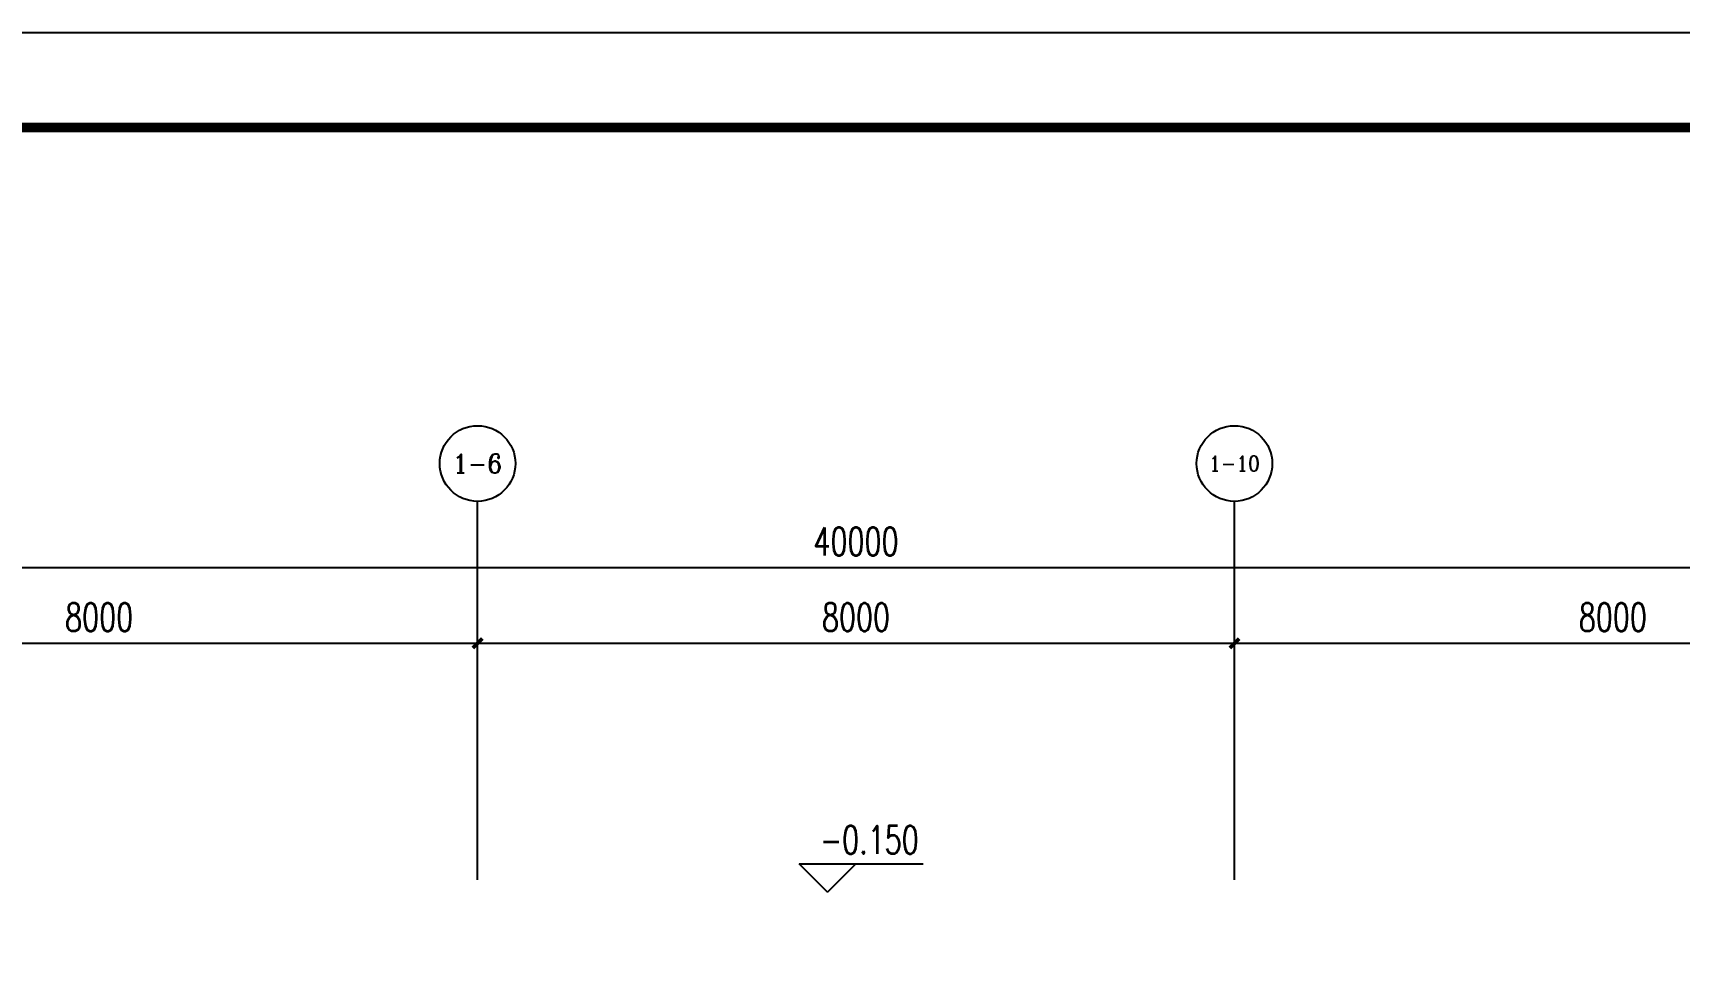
# Model space of a CAD drawing. Extents: x -6243262 to 3079315, y -2914302 to 172723.
# Drawn here: x -2034506 to -2017106, y -862326 to -852580 of the extents above; entities that cross this region are included whole.
import ezdxf
from ezdxf.enums import TextEntityAlignment as Align

# ---------------------------------------------------------------- set-up
doc = ezdxf.new("R2010")
doc.units = 0
doc.header["$LTSCALE"] = 1000
for name, color, linetype in [('AXIS', 3, 'Continuous'), ('AXIS_TEXT', 7, 'Continuous'), ('DIM_ELEV', 3, 'Continuous'), ('PUB_TITLE', 4, 'Continuous')]:
    doc.layers.add(name, color=color, linetype=linetype)
doc.styles.add('_TCH_AXIS', font='COMPLEX', dxfattribs={"bigfont": 'GBCBIG'})
doc.styles.add('_TCH_DIM', font='SIMPLEX', dxfattribs={"bigfont": 'GBCBIG'})
doc.styles.add('_TCH_DIM_T3', font='SIMPLEX', dxfattribs={"width": 0.705882, "bigfont": 'GBCBIG'})
doc.styles.add('COMPLEX', font='COMPLEX')
doc.dimstyles.new('_TCH_ARCH&&100', dxfattribs={"dimtxt": 297.5, "dimasz": 100, "dimexe": 250, "dimexo": 300, "dimgap": 126.25, "dimtad": 1, "dimdec": 0, "dimzin": 0, "dimdsep": 46, "dimtxsty": '_TCH_DIM_T3', "dimblk": 'ARCHTICK', "dimcen": 0.09, "dimclrt": 7, "dimazin": 2, "dimtfac": 1, "dimtdec": 0, "dimtix": 1, "dimtmove": 2, "dimatfit": 3, "dimfxl": 0, "dimtolj": 1, "dimtzin": 0, "dimarcsym": 0})

# ---------------------------------------------------------------- blocks, each defined once
blk = doc.blocks.new('_AXISO')
at = {"color": 0}
blk.add_circle((0, 0), 0.5, dxfattribs=at)
at = {"layer": 'AXIS_TEXT', "color": 0, "style": 'COMPLEX', "width": 1.041667}
blk.add_attdef('A', text='', height=0.56, dxfattribs=at).set_placement((-0.25, -0.28), (0.25, -0.28), align=Align.FIT)
blk = doc.blocks.new('_ArchTick')
at = {"color": 0, "linetype": 'ByBlock', "const_width": 0.4}
blk.add_lwpolyline([(-0.5, -0.5), (0.5, 0.5)], dxfattribs=at)
blk = doc.blocks.new('*D68')
at = {"layer": 'AXIS', "color": 0, "lineweight": -2, "transparency": 16777216}
for p, q in [((1297695, -767052), (1297695, -763802)), ((1337695, -767052), (1337695, -763802)), ((1297695, -764052), (1337695, -764052))]:
    blk.add_line(p, q, dxfattribs=at)
at = {"layer": 'Defpoints', "color": 0, "transparency": 16777216}
for p in [(1337695, -764052), (1297695, -767352), (1337695, -767352)]:
    blk.add_point(p, dxfattribs=at)
at = {"layer": 'AXIS', "color": 0, "lineweight": -2, "transparency": 16777216, "xscale": 100, "yscale": 100, "zscale": 100, "rotation": 180}
blk.add_blockref('_ArchTick', (1297695, -764052), dxfattribs=at)
at = {"layer": 'AXIS', "color": 0, "lineweight": -2, "transparency": 16777216, "xscale": 100, "yscale": 100, "zscale": 100}
blk.add_blockref('_ArchTick', (1337695, -764052), dxfattribs=at)
at = {"layer": 'AXIS', "color": 7, "transparency": 16777216, "insert": (1317695, -763777), "char_height": 297.5, "attachment_point": 5, "style": '_TCH_DIM_T3'}
blk.add_mtext('\\A1;40000', dxfattribs=at)
blk = doc.blocks.new('*D70')
at = {"layer": 'AXIS', "color": 0, "lineweight": -2, "transparency": 16777216}
for p, q in [((1321695, -767052), (1321695, -764602)), ((1329695, -767052), (1329695, -764602)), ((1321695, -764852), (1329695, -764852))]:
    blk.add_line(p, q, dxfattribs=at)
at = {"layer": 'Defpoints', "color": 0, "transparency": 16777216}
for p in [(1329695, -764852), (1321695, -767352), (1329695, -767352)]:
    blk.add_point(p, dxfattribs=at)
at = {"layer": 'AXIS', "color": 0, "lineweight": -2, "transparency": 16777216, "xscale": 100, "yscale": 100, "zscale": 100, "rotation": 180}
blk.add_blockref('_ArchTick', (1321695, -764852), dxfattribs=at)
at = {"layer": 'AXIS', "color": 0, "lineweight": -2, "transparency": 16777216, "xscale": 100, "yscale": 100, "zscale": 100}
blk.add_blockref('_ArchTick', (1329695, -764852), dxfattribs=at)
at = {"layer": 'AXIS', "color": 7, "transparency": 16777216, "insert": (1325695, -764577), "char_height": 297.5, "attachment_point": 5, "style": '_TCH_DIM_T3'}
blk.add_mtext('\\A1;8000', dxfattribs=at)
blk = doc.blocks.new('*D71')
at = {"layer": 'AXIS', "color": 0, "lineweight": -2, "transparency": 16777216}
for p, q in [((1313695, -767052), (1313695, -764602)), ((1321695, -767052), (1321695, -764602)), ((1313695, -764852), (1321695, -764852))]:
    blk.add_line(p, q, dxfattribs=at)
at = {"layer": 'Defpoints', "color": 0, "transparency": 16777216}
for p in [(1321695, -764852), (1313695, -767352), (1321695, -767352)]:
    blk.add_point(p, dxfattribs=at)
at = {"layer": 'AXIS', "color": 0, "lineweight": -2, "transparency": 16777216, "xscale": 100, "yscale": 100, "zscale": 100, "rotation": 180}
blk.add_blockref('_ArchTick', (1313695, -764852), dxfattribs=at)
at = {"layer": 'AXIS', "color": 0, "lineweight": -2, "transparency": 16777216, "xscale": 100, "yscale": 100, "zscale": 100}
blk.add_blockref('_ArchTick', (1321695, -764852), dxfattribs=at)
at = {"layer": 'AXIS', "color": 7, "transparency": 16777216, "insert": (1317695, -764577), "char_height": 297.5, "attachment_point": 5, "style": '_TCH_DIM_T3'}
blk.add_mtext('\\A1;8000', dxfattribs=at)
blk = doc.blocks.new('*D72')
at = {"layer": 'AXIS', "color": 0, "lineweight": -2, "transparency": 16777216}
for p, q in [((1305695, -767052), (1305695, -764602)), ((1313695, -767052), (1313695, -764602)), ((1305695, -764852), (1313695, -764852))]:
    blk.add_line(p, q, dxfattribs=at)
at = {"layer": 'Defpoints', "color": 0, "transparency": 16777216}
for p in [(1313695, -764852), (1305695, -767352), (1313695, -767352)]:
    blk.add_point(p, dxfattribs=at)
at = {"layer": 'AXIS', "color": 0, "lineweight": -2, "transparency": 16777216, "xscale": 100, "yscale": 100, "zscale": 100, "rotation": 180}
blk.add_blockref('_ArchTick', (1305695, -764852), dxfattribs=at)
at = {"layer": 'AXIS', "color": 0, "lineweight": -2, "transparency": 16777216, "xscale": 100, "yscale": 100, "zscale": 100}
blk.add_blockref('_ArchTick', (1313695, -764852), dxfattribs=at)
at = {"layer": 'AXIS', "color": 7, "transparency": 16777216, "insert": (1309695, -764577), "char_height": 297.5, "attachment_point": 5, "style": '_TCH_DIM_T3'}
blk.add_mtext('\\A1;8000', dxfattribs=at)
blk = doc.blocks.new('11')
at = {"layer": 'AXIS', "color": 8}
for p, q in [((1313695.1, -767352.2), (1313695.1, -763352.2)), ((1321695.1, -767352.2), (1321695.1, -763352.2))]:
    blk.add_line(p, q, dxfattribs=at)
at = {"layer": 'DIM_ELEV', "color": 8}
for p, q in [((1317394.5, -767483.6), (1317094.5, -767183.6)), ((1317094.5, -767183.6), (1318404.3, -767183.6)), ((1317394.5, -767483.6), (1317694.5, -767183.6))]:
    blk.add_line(p, q, dxfattribs=at)
at = {"layer": 'AXIS', "color": 8}
ref = blk.add_blockref('_AXISO', (1313695.1, -762952.2), dxfattribs=dict(at, xscale=800, yscale=800, zscale=800))
ref.add_attrib('A', '1-6', dxfattribs={"layer": 'AXIS_TEXT', "height": 199.75, "style": '_TCH_AXIS'}).set_placement((1313433.5, -763052.1), (1313956.7, -763052.1), align=Align.FIT)
ref = blk.add_blockref('_AXISO', (1321695.1, -762952.2), dxfattribs=dict(at, xscale=800, yscale=800, zscale=800))
ref.add_attrib('A', '1-10', dxfattribs={"layer": 'AXIS_TEXT', "height": 160.91, "style": '_TCH_AXIS'}).set_placement((1321426.9, -763032.6), (1321963.3, -763032.6), align=Align.FIT)
at = {"layer": 'DIM_ELEV', "color": 7, "style": '_TCH_DIM', "width": 0.705882}
blk.add_text('-0.150', height=297.5, dxfattribs=at).set_placement((1317314.3, -767078.6))
at = {"layer": 'AXIS', "color": 8}
for p1, p2, distance, picture, middle in [((1297695.1, -767352.2), (1337695.1, -767352.2), 3300, '*D68', (1317695.1, -763777.2)), ((1305695.1, -767352.2), (1313695.1, -767352.2), 2500, '*D72', (1309695.1, -764577.2)), ((1313695.1, -767352.2), (1321695.1, -767352.2), 2500, '*D71', (1317695.1, -764577.2)), ((1321695.1, -767352.2), (1329695.1, -767352.2), 2500, '*D70', (1325695.1, -764577.2))]:
    dim = blk.add_aligned_dim(p1=p1, p2=p2, distance=distance, dimstyle='_TCH_ARCH&&100', dxfattribs=at)
    dim.commit()
    dim.dimension.update_dxf_attribs({"geometry": picture, "text_midpoint": middle})

msp = doc.modelspace()

# ---------------------------------------------------------------- linework, layer by layer
at = {"layer": 'PUB_TITLE'}
msp.add_lwpolyline([(-2053338.4, -894579.6), (-1993938.4, -894579.6), (-1993938.4, -852579.6), (-2053338.4, -852579.6)], close=True, dxfattribs=at)
at = {"layer": 'PUB_TITLE', "const_width": 100}
msp.add_lwpolyline([(-2051838.4, -893579.6), (-1994938.4, -893579.6), (-1994938.4, -853579.6), (-2051838.4, -853579.6)], close=True, dxfattribs=at)

# ---------------------------------------------------------------- block references
msp.add_blockref('11', (-3343501, -94178.5))

doc.saveas('drawing.dxf')
